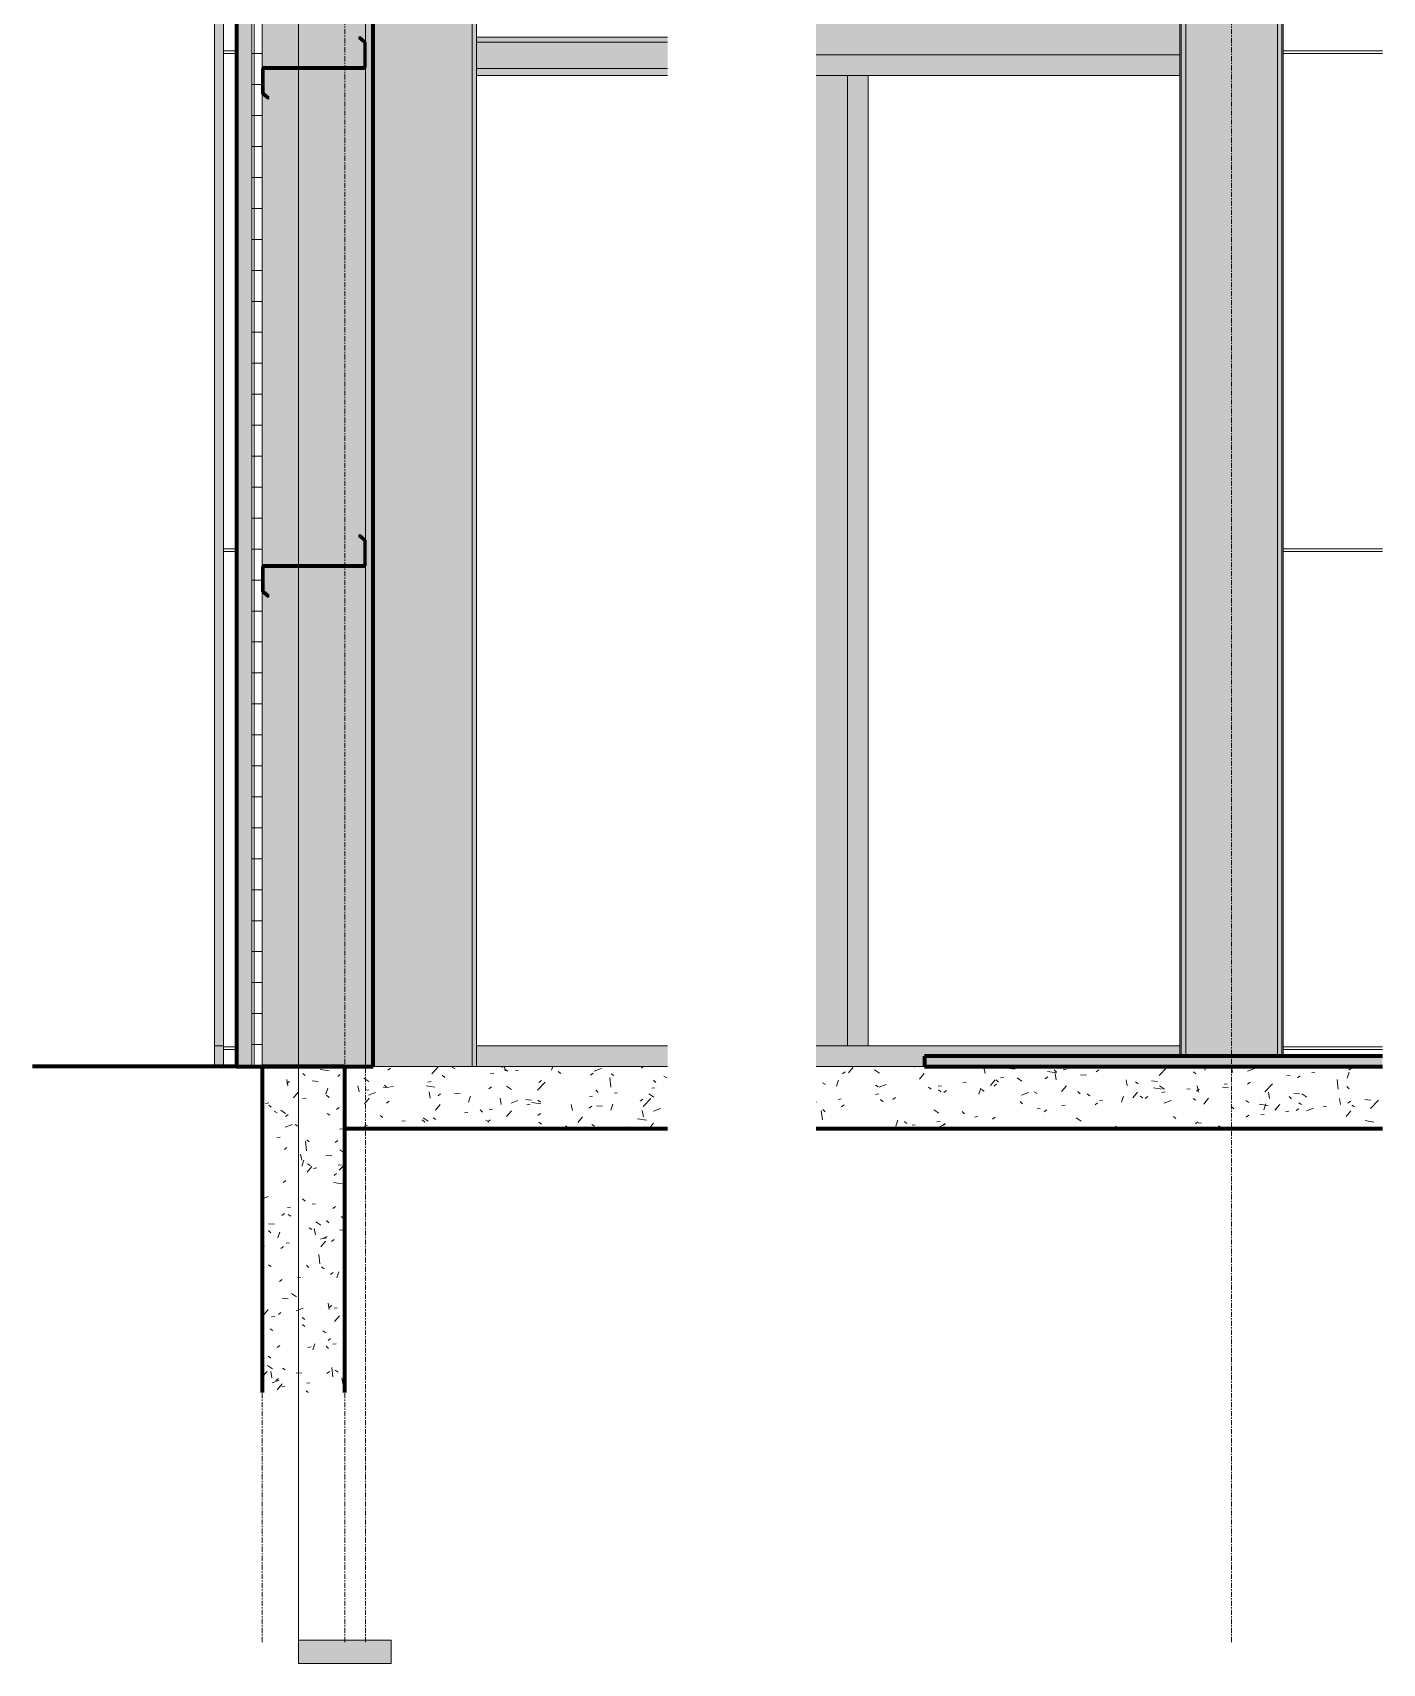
# Model space of a CAD drawing. Header units: inches. Extents: x 22713 to 23708, y -61 to 513.
# Drawn here: x 23577.3 to 23708.1, y -57.8 to 100.2 of the extents above; entities that cross this region are included whole.
import ezdxf

# ---------------------------------------------------------------- set-up
doc = ezdxf.new("R2010")
doc.units = ezdxf.units.IN
doc.header["$MEASUREMENT"] = 0
doc.linetypes.add('Grid Line 1_2_', pattern=[0.875, 0.5, -0.125, 0.125, -0.125])
for name, color, linetype, lineweight in [('A-DOOR', 31, 'Continuous', 18), ('A-FLOR', 192, 'Continuous', 18), ('A-GLAZ-CWMG', 51, 'Continuous', 9), ('A-WALL', 113, 'Continuous', 18), ('A-WALL-PATT', 111, 'Continuous', 18), ('C-BLDG-PADS', 91, 'Continuous', 9), ('C-TOPO', 7, 'Continuous', 9), ('G-ANNO-SYMB', 111, 'Continuous', 9), ('I-WALL', 2, 'Continuous', 18), ('L-SITE-WALL', 31, 'Continuous', 18), ('S-BEAM', 12, 'Continuous', 9), ('S-COLS', 52, 'Continuous', 9), ('S-GRID', 1, 'Continuous', 9)]:
    doc.layers.add(name, color=color, linetype=linetype, lineweight=lineweight)
pattern_1 = [(50, (-76340.234, 104.131), (6.8859965, -0.60209723), [0.72, -7.92]), (355, (-76340.234, 104.131), (-1.33175564, 7.2205465), [0.576, -6.336]), (100.451, (-76339.661, 104.081), (5.55362855, 6.6181912), [0.612, -6.731]), (46.184, (-76340.234, 106.051), (10.24564176, -1.5889251), [1.08, -11.88]), (96.636, (-76339.381, 105.918), (8.9724387, 9.3515184), [0.918, -10.096]), (351.184, (-76340.234, 106.051), (8.9731991, 9.3512304), [0.864, -9.504]), (21, (-76339.274, 105.571), (5.73072572, -3.86500345), [0.72, -7.92]), (326, (-76339.274, 105.571), (2.3358107, 6.9608802), [0.576, -6.336]), (71.451, (-76338.797, 105.249), (8.06587574, 3.0959479), [0.612, -6.731]), (37.5, (-76340.234, 104.131), (0.116865946, 3.19547842), [0.317, -5.942, 0.317, -6.115, -6.36]), (37.5, (-76340.234, 104.131), (0.116865946, 3.19547842), [-12.691, 0.317, -6.043]), (7.5, (-76340.234, 104.131), (2.52543001, 3.78602473), [0.317, -3.35, 0.317, -5.798, -2.424]), (7.5, (-76340.234, 104.131), (2.52543001, 3.78602473), [-9.782, 0.317, -2.107]), (327.5, (-76342.375, 104.131), (5.12436853, -0.216176255), [0.317, -2.083, 0.317, -7.171, -9.936]), (327.5, (-76342.375, 104.131), (5.12436853, -0.216176255), [-9.888, 0.317, -9.619]), (317.5, (-76343.335, 104.131), (5.5983262, 0.96140978), [0.317, -2.803, 0.317, -4.656, -7.056]), (317.5, (-76343.335, 104.131), (5.5983262, 0.96140978), [-8.093, 0.317, -6.739])]
pattern_2 = [(45, (-76340.234, 104.131), (-2.37587878, 2.37587878), []), (45, (-76340.234, 107.731), (-2.37587878, 2.37587878), [])]

# ---------------------------------------------------------------- blocks, each defined once
blk = doc.blocks.new('Struct_Sports Complex_2015_rvt-5-Section 13 - Callout 2')
at = {"layer": 'A-WALL-PATT', "lineweight": 9}
h = blk.add_hatch(dxfattribs=at)
h.set_pattern_fill('FP_21', color=250, style=0, pattern_type=2)
h.set_pattern_definition(pattern_1)
h.paths.add_polyline_path([(-26273.39, -31.57), (-26273.39, 0), (-26281.39, 0), (-26281.39, -31.57), (-26279.4, -31.57)], flags=0)
at = {"layer": 'L-SITE-WALL', "color": 10, "lineweight": 70}
for p, q in [((-26273.39, 0), (-26281.39, 0)), ((-26281.39, 0), (-26281.39, -31.57)), ((-26273.39, -31.57), (-26273.39, 0))]:
    blk.add_line(p, q, dxfattribs=at)
blk = doc.blocks.new('Door_Single_Storefront - one-1142346-Section 13 - Callout 2')
at = {"layer": 'A-DOOR'}
h = blk.add_hatch(color=256, dxfattribs=at)
edge = h.paths.add_edge_path(flags=0)
edge.add_line((-26227.76, 2), (-26224.7, 2))
edge.add_line((-26224.7, 2), (-26224.7, 96))
edge.add_line((-26224.7, 96), (-26227.76, 96))
blk = doc.blocks.new('Rectangular Mullion - Exterior 2_ x 4_5_-1142585-Section 13 - Callout 2')
at = {"layer": 'A-GLAZ-CWMG'}
h = blk.add_hatch(color=256, dxfattribs=at)
edge = h.paths.add_edge_path(flags=0)
edge.add_line((-26227.76, 96), (-26223.7, 96))
edge.add_line((-26223.7, 96), (-26223.7, 98))
edge.add_line((-26223.7, 98), (-26227.76, 98))
blk.add_line((-26227.76, 96), (-26223.7, 96), dxfattribs=at)
blk = doc.blocks.new('Rectangular Mullion - Exterior 2_ x 4_5_-1135350-Section 13 - Callout 2')
at = {"layer": 'A-GLAZ-CWMG'}
blk.add_hatch(color=256, dxfattribs=at).paths.add_polyline_path([(-26223.7, 0), (-26223.7, 2), (-26227.76, 2), (-26227.76, 2), (-26227.76, 0)], flags=0)
blk.add_line((-26223.7, 2), (-26227.76, 2), dxfattribs=at)
blk = doc.blocks.new('Rectangular Mullion - Exterior 2_ x 4_5_-827470-Section 13 - Callout 2')
at = {"layer": 'A-GLAZ-CWMG'}
blk.add_hatch(color=256, dxfattribs=at).paths.add_polyline_path([(-26224.7, 2), (-26222.7, 2), (-26222.7, 96), (-26224.7, 96), (-26224.7, 24.34)], flags=0)
for p, q in [((-26224.7, 96), (-26222.7, 96)), ((-26224.7, 96), (-26224.7, 2)), ((-26222.7, 2), (-26222.7, 96)), ((-26222.7, 2), (-26224.7, 2))]:
    blk.add_line(p, q, dxfattribs=at)
blk = doc.blocks.new('columns and girder2 - one-1108489-Section 13 - Callout 2')
at = {"layer": 'S-BEAM'}
h = blk.add_hatch(color=256, dxfattribs=at)
h.paths.add_polyline_path([(-26182.52, -6), (-26182.52, -6), (-26192.52, -6)], flags=0)
h.paths.add_polyline_path([(-26192.38, 1), (-26192.38, 118.85), (-26192.52, 118.85), (-26192.52, 1)], flags=0)
h.paths.add_polyline_path([(-26182.52, 1), (-26182.52, 118.85), (-26182.65, 118.85), (-26182.65, 1)], flags=0)
for p, q in [((-26192.52, 118.85), (-26192.52, 1)), ((-26182.52, 118.85), (-26182.52, 1))]:
    blk.add_line(p, q, dxfattribs=at)
blk = doc.blocks.new('Rectangular Mullion - Exterior 2_ x 4_5_-1151174-Section 13 - Callout 2')
at = {"layer": 'A-GLAZ-CWMG'}
blk.add_hatch(color=256, dxfattribs=at).paths.add_polyline_path([(-26207.19, 96), (-26192.52, 96), (-26192.52, 98), (-26223.7, 98), (-26223.7, 96), (-26214.05, 96)], flags=0)
blk.add_line((-26223.7, 96), (-26192.52, 96), dxfattribs=at)
blk = doc.blocks.new('Rectangular Mullion - Exterior 2_ x 4_5_-1135354-Section 13 - Callout 2')
at = {"layer": 'A-GLAZ-CWMG'}
blk.add_hatch(color=256, dxfattribs=at).paths.add_polyline_path([(-26217.27, 0), (-26217.27, 1), (-26192.52, 1), (-26192.52, 2), (-26223.7, 2), (-26223.7, 0)], flags=0)
blk.add_line((-26192.52, 2), (-26223.7, 2), dxfattribs=at)
blk = doc.blocks.new('Girt_C - 8_D-1099926-Section 13 - Callout 2')
at = {"layer": 'S-BEAM'}
for points in [[(-26257.52, 99.25), (-26242.14, 99.25), (-26242.14, 99.73), (-26260.64, 99.73), (-26260.64, 99.25)], [(-26242.14, 96.88), (-26242.14, 99.25), (-26260.64, 99.24), (-26260.64, 96.88), (-26257.52, 96.88)], [(-26242.14, 96.7), (-26242.14, 96.88), (-26260.64, 96.88), (-26260.64, 96.7), (-26257.52, 96.7)]]:
    blk.add_hatch(color=256, dxfattribs=at).paths.add_polyline_path(points, flags=0)
for p, q in [((-26242.14, 99.73), (-26260.64, 99.73)), ((-26242.14, 99.25), (-26260.64, 99.25)), ((-26260.64, 96.7), (-26242.14, 96.7))]:
    blk.add_line(p, q, dxfattribs=at)
blk = doc.blocks.new('Rectangular Mullion - Exterior 2_ x 4_5_-1135280-Section 13 - Callout 2')
at = {"layer": 'A-GLAZ-CWMG'}
blk.add_hatch(color=256, dxfattribs=at).paths.add_polyline_path([(-26260.64, 0), (-26242.14, 0), (-26242.14, 2), (-26260.64, 2), (-26260.64, 1.31)], flags=0)
blk.add_line((-26260.64, 2), (-26242.14, 2), dxfattribs=at)
blk = doc.blocks.new('Rectangular Mullion - Exterior 2_ x 4_5_-1135281-Section 13 - Callout 2')
at = {"layer": 'A-GLAZ-CWMG'}
blk.add_hatch(color=256, dxfattribs=at).paths.add_polyline_path([(-26242.14, 96), (-26242.14, 96.7), (-26260.64, 96.7), (-26260.64, 96), (-26242.14, 96)], flags=0)
blk.add_line((-26242.14, 96), (-26260.64, 96), dxfattribs=at)
blk = doc.blocks.new('Rectangular Mullion - Exterior 2_ x 4_5_-1135294-Section 13 - Callout 2')
at = {"layer": 'A-GLAZ-CWMG'}
blk.add_hatch(color=256, dxfattribs=at).paths.add_polyline_path([(-26285.14, 0), (-26285.14, 2), (-26286.02, 2), (-26286.02, 0)], flags=0)
for p, q in [((-26285.14, 2), (-26286.02, 2)), ((-26286.02, 2), (-26286.02, 0))]:
    blk.add_line(p, q, dxfattribs=at)
blk = doc.blocks.new('Rectangular Mullion - Exterior 2_ x 4_5_-1142341-Section 13 - Callout 2')
at = {"layer": 'A-GLAZ-CWMG'}
blk.add_hatch(color=256, dxfattribs=at).paths.add_polyline_path([(-26286.02, 97), (-26285.14, 97), (-26285.14, 143.5), (-26286.02, 143.5), (-26286.02, 136.18)], flags=0)
for p, q in [((-26286.02, 143.5), (-26285.14, 143.5)), ((-26286.02, 97), (-26286.02, 143.5))]:
    blk.add_line(p, q, dxfattribs=at)
blk = doc.blocks.new('Rectangular Mullion - Exterior 2_ x 4_5_-1142342-Section 13 - Callout 2')
at = {"layer": 'A-GLAZ-CWMG'}
blk.add_hatch(color=256, dxfattribs=at).paths.add_polyline_path([(-26286.02, 2), (-26285.14, 2), (-26285.14, 97), (-26286.02, 97), (-26286.02, 24.34)], flags=0)
for p, q in [((-26286.02, 2), (-26286.02, 97)), ((-26285.14, 2), (-26286.02, 2))]:
    blk.add_line(p, q, dxfattribs=at)
blk = doc.blocks.new('Girt_Z - 10_D-1118247-Section 13 - Callout 2')
at = {"layer": 'S-BEAM'}
h = blk.add_hatch(dxfattribs=at)
h.set_pattern_fill('FP_24', color=256, style=0, pattern_type=2)
h.set_pattern_definition(pattern_2)
h.paths.add_polyline_path([(-26280.82, 45.52), (-26280.75, 45.6), (-26281.28, 46.05), (-26281.28, 48.37), (-26281.26, 48.42), (-26281.2, 48.45), (-26271.58, 48.45), (-26271.45, 48.5), (-26271.39, 48.63), (-26271.39, 51), (-26271.96, 51.48), (-26272.04, 51.4), (-26271.5, 50.95), (-26271.5, 48.63), (-26271.52, 48.58), (-26271.58, 48.55), (-26281.2, 48.55), (-26281.34, 48.5), (-26281.39, 48.37), (-26281.39, 46)], flags=0)
at = {"layer": 'S-BEAM', "lineweight": 50}
for p, q in [((-26271.96, 51.48), (-26272.04, 51.4)), ((-26272.04, 51.4), (-26271.5, 50.95)), ((-26271.39, 51), (-26271.96, 51.48)), ((-26271.5, 50.95), (-26271.5, 48.63)), ((-26271.39, 48.63), (-26271.39, 51)), ((-26281.39, 48.37), (-26281.39, 46)), ((-26281.28, 46.05), (-26281.28, 48.37)), ((-26271.58, 48.55), (-26281.2, 48.55)), ((-26281.2, 48.45), (-26271.58, 48.45)), ((-26281.39, 46), (-26280.82, 45.52)), ((-26280.75, 45.6), (-26281.28, 46.05)), ((-26280.82, 45.52), (-26280.75, 45.6))]:
    blk.add_line(p, q, dxfattribs=at)
for centre, radius, start, end in [((-26281.2, 48.37), 0.188, 90, 180), ((-26281.2, 48.37), 0.0782, 90, 176.9576), ((-26271.58, 48.63), 0.0782, 270, 357.8773), ((-26271.58, 48.63), 0.188, 270, 0)]:
    blk.add_arc(centre, radius, start, end, dxfattribs=at)
blk = doc.blocks.new('Girt_Z - 10_D-1118248-Section 13 - Callout 2')
at = {"layer": 'S-BEAM'}
h = blk.add_hatch(dxfattribs=at)
h.set_pattern_fill('FP_24', color=256, style=0, pattern_type=2)
h.set_pattern_definition(pattern_2)
h.paths.add_polyline_path([(-26280.82, 93.77), (-26280.75, 93.85), (-26281.28, 94.3), (-26281.28, 96.62), (-26281.26, 96.67), (-26281.2, 96.7), (-26271.58, 96.7), (-26271.45, 96.75), (-26271.39, 96.88), (-26271.39, 99.25), (-26271.96, 99.73), (-26272.04, 99.65), (-26271.5, 99.2), (-26271.5, 96.88), (-26271.52, 96.83), (-26271.58, 96.8), (-26281.2, 96.8), (-26281.34, 96.75), (-26281.39, 96.62), (-26281.39, 94.25)], flags=0)
at = {"layer": 'S-BEAM', "lineweight": 50}
for p, q in [((-26271.96, 99.73), (-26272.04, 99.65)), ((-26272.04, 99.65), (-26271.5, 99.2)), ((-26271.39, 99.25), (-26271.96, 99.73)), ((-26271.5, 99.2), (-26271.5, 96.88)), ((-26271.39, 96.88), (-26271.39, 99.25)), ((-26281.39, 96.62), (-26281.39, 94.25)), ((-26281.28, 94.3), (-26281.28, 96.62)), ((-26271.58, 96.8), (-26281.2, 96.8)), ((-26281.2, 96.7), (-26271.58, 96.7)), ((-26281.39, 94.25), (-26280.82, 93.77)), ((-26280.75, 93.85), (-26281.28, 94.3)), ((-26280.82, 93.77), (-26280.75, 93.85))]:
    blk.add_line(p, q, dxfattribs=at)
for centre, radius, start, end in [((-26281.2, 96.62), 0.188, 90, 180), ((-26281.2, 96.62), 0.0782, 90, 177.8773), ((-26271.58, 96.88), 0.187, 270, 0), ((-26271.58, 96.88), 0.0782, 270, 356.9576)]:
    blk.add_arc(centre, radius, start, end, dxfattribs=at)
blk = doc.blocks.new('Section - 3_32_ x 3_8_-18514-Section 13 - Callout 2')
at = {"layer": 'G-ANNO-SYMB'}
blk.add_hatch(color=256, dxfattribs=at).paths.add_polyline_path([(-26268.9, -55.57), (-26277.9, -55.57), (-26277.9, -57.82), (-26268.9, -57.82)], flags=0)
for p, q in [((-26277.9, -57.82), (-26277.9, -55.57)), ((-26277.9, -55.57), (-26268.9, -55.57)), ((-26268.9, -55.57), (-26268.9, -57.82)), ((-26268.9, -57.82), (-26277.9, -57.82))]:
    blk.add_line(p, q, dxfattribs=at)

msp = doc.modelspace()

# ---------------------------------------------------------------- hatches: boundary and pattern name
at = {"layer": 'A-FLOR'}
msp.add_hatch(color=256, dxfattribs=at).paths.add_polyline_path([(23708.05, 0), (23708.05, 1), (23663.69, 1), (23663.69, 0), (23680.63, 0)], flags=0)
at = {"layer": 'A-WALL-PATT', "lineweight": 9}
h = msp.add_hatch(dxfattribs=at)
h.set_pattern_fill('FP_27', color=256, style=0, pattern_type=2)
h.set_pattern_definition([(90, (-75893.35, -191.25), (-193, -193), [48, -145]), (180, (-75893.35, -191.25), (-2e-14, -193), [96.25, -96.75]), (270, (-75989.6, -143.25), (-193, -193), [48, -145]), (180, (-75893.35, -143.25), (-2e-14, -193), [96.25, -96.75]), (270, (-75989.85, -143.25), (-193, -193), [48, -145]), (180, (-75989.85, -143.25), (-2e-14, -193), [96.25, -96.75]), (90, (-76086.1, -191.25), (-193, -193), [48, -145]), (180, (-75989.85, -191.25), (-2e-14, -193), [96.25, -96.75]), (90, (-75941.35, -143), (-193, -193), [48, -145]), (180, (-75893.1, -143), (-2e-14, -193), [48.25, -144.75]), (180, (-75893.1, -95), (-2e-14, -193), [48.25, -144.75]), (90, (-76037.85, -143), (-193, -193), [48, -145]), (180, (-75941.6, -143), (-2e-14, -193), [96.25, -96.75]), (270, (-75941.6, -95), (-193, -193), [48, -145]), (180, (-75941.6, -95), (-2e-14, -193), [96.25, -96.75]), (180, (-76038.1, -143), (-2e-14, -193), [48, -145]), (270, (-76038.1, -95), (-193, -193), [48, -145]), (180, (-76038.1, -95), (-2e-14, -193), [48, -145]), (90, (-75893.35, -94.75), (-193, -193), [48, -145]), (180, (-75893.35, -94.75), (-2e-14, -193), [96.25, -96.75]), (270, (-75989.6, -46.75), (-193, -193), [48, -145]), (180, (-75893.35, -46.75), (-2e-14, -193), [96.25, -96.75]), (270, (-75989.85, -46.75), (-193, -193), [48, -145]), (180, (-75989.85, -46.75), (-2e-14, -193), [96.25, -96.75]), (270, (-76086.1, -46.75), (-193, -193), [48, -145]), (180, (-75989.85, -94.75), (-2e-14, -193), [96.25, -96.75]), (90, (-75941.35, -46.5), (-193, -193), [48, -145]), (180, (-75893.1, -46.5), (-2e-14, -193), [48.25, -144.75]), (180, (-75893.1, 1.5), (-2e-14, -193), [48.25, -144.75]), (90, (-76037.85, -46.5), (-193, -193), [48, -145]), (180, (-75941.6, -46.5), (-2e-14, -193), [96.25, -96.75]), (270, (-75941.6, 1.5), (-193, -193), [48, -145]), (180, (-75941.6, 1.5), (-2e-14, -193), [96.25, -96.75]), (180, (-76038.1, -46.5), (-2e-14, -193), [48, -145]), (270, (-76038.1, 1.5), (-193, -193), [48, -145]), (180, (-76038.1, 1.5), (-2e-14, -193), [48, -145])])
h.paths.add_polyline_path([(23597.07, 0), (23597.07, 241.75), (23595.82, 241.75), (23595.82, 0)], flags=0)
h = msp.add_hatch(dxfattribs=at)
h.set_pattern_fill('FP_28', color=256, style=0, pattern_type=2)
h.set_pattern_definition([(0, (-76340.234, 104.131), (0, 3), []), (90, (-76340.234, 104.131), (-3, 2e-16), [])])
h.paths.add_polyline_path([(23599.57, 0), (23599.57, 146.25), (23598.57, 146.25), (23598.57, 0)], flags=0)
h = msp.add_hatch(dxfattribs=at)
h.set_pattern_fill('FP_25', color=256, style=0, pattern_type=2)
h.set_pattern_definition([(161.57, (-76340.114, 104.251), (-0.9603836945, -0.0003991792), [0, -6.83, 0.758, 0]), (18.43, (-76340.354, 104.251), (-0.9603836945, 0.0003991792), [0, -6.83, 0.758, 0]), (108.43, (-76340.114, 104.251), (0.4795101816, -2.4005263976), [2.276, -5.312]), (71.57, (-76340.354, 104.251), (0.4795101816, 2.4005263976), [2.276, -5.312])])
h.paths.add_polyline_path([(23608.06, 0), (23609.57, 0), (23609.57, 146.25), (23599.57, 146.25), (23599.57, 0)], flags=0)
h = msp.add_hatch(dxfattribs=at)
h.set_pattern_fill('FP_23', color=256, style=0, pattern_type=2)
h.set_pattern_definition([(90, (-75765.48, 146.5), (-193, -193), [48, -145]), (180, (-75765.48, 146.5), (-2e-14, -193), [96.25, -96.75]), (270, (-75861.73, 194.5), (-193, -193), [48, -145]), (180, (-75765.48, 194.5), (-2e-14, -193), [96.25, -96.75]), (270, (-75861.98, 194.5), (-193, -193), [48, -145]), (180, (-75861.98, 194.5), (-2e-14, -193), [96.25, -96.75]), (90, (-75958.23, 146.5), (-193, -193), [48, -145]), (180, (-75861.98, 146.5), (-2e-14, -193), [96.25, -96.75]), (90, (-75813.48, 194.75), (-193, -193), [48, -145]), (180, (-75765.23, 194.75), (-2e-14, -193), [48.25, -144.75]), (180, (-75765.23, 242.75), (-2e-14, -193), [48.25, -144.75]), (90, (-75909.98, 194.75), (-193, -193), [48, -145]), (180, (-75813.73, 194.75), (-2e-14, -193), [96.25, -96.75]), (270, (-75813.73, 242.75), (-193, -193), [48, -145]), (180, (-75813.73, 242.75), (-2e-14, -193), [96.25, -96.75]), (180, (-75910.23, 194.75), (-2e-14, -193), [48, -145]), (270, (-75910.23, 242.75), (-193, -193), [48, -145]), (180, (-75910.23, 242.75), (-2e-14, -193), [48, -145]), (90, (-75765.48, 243), (-193, -193), [48, -145]), (180, (-75765.48, 243), (-2e-14, -193), [96.25, -96.75]), (270, (-75861.73, 291), (-193, -193), [48, -145]), (180, (-75765.48, 291), (-2e-14, -193), [96.25, -96.75]), (270, (-75861.98, 291), (-193, -193), [48, -145]), (180, (-75861.98, 291), (-2e-14, -193), [96.25, -96.75]), (270, (-75958.23, 291), (-193, -193), [48, -145]), (180, (-75861.98, 243), (-2e-14, -193), [96.25, -96.75]), (90, (-75813.48, 291.25), (-193, -193), [48, -145]), (180, (-75765.23, 291.25), (-2e-14, -193), [48.25, -144.75]), (180, (-75765.23, 339.25), (-2e-14, -193), [48.25, -144.75]), (90, (-75909.98, 291.25), (-193, -193), [48, -145]), (180, (-75813.73, 291.25), (-2e-14, -193), [96.25, -96.75]), (270, (-75813.73, 339.25), (-193, -193), [48, -145]), (180, (-75813.73, 339.25), (-2e-14, -193), [96.25, -96.75]), (180, (-75910.23, 291.25), (-2e-14, -193), [48, -145]), (270, (-75910.23, 339.25), (-193, -193), [48, -145]), (180, (-75910.23, 339.25), (-2e-14, -193), [48, -145])])
h.paths.add_polyline_path([(23707.95, 1), (23708.05, 1), (23708.05, 100.6), (23698.44, 100.6), (23698.44, 1)], flags=0)
h.paths.add_polyline_path([(23698.44, 120.6), (23705.03, 120.6), (23704.73, 120.98), (23704.62, 121.11), (23704.44, 121.37), (23704.26, 121.61), (23704.02, 121.98), (23703.85, 122.26), (23703.79, 122.36), (23703.63, 122.62), (23703.27, 123.29), (23703.26, 123.31), (23703.19, 123.47), (23703.1, 123.63), (23702.6, 124.87), (23702.25, 126), (23701.99, 127.22), (23701.84, 128.44), (23701.79, 129.78), (23701.79, 132.85), (23698.44, 132.85), (23698.44, 122.2)], flags=0)
at = {"layer": 'C-BLDG-PADS'}
h = msp.add_hatch(dxfattribs=at)
h.set_pattern_fill('FP_21', color=256, style=0, pattern_type=2)
h.set_pattern_definition(pattern_1)
h.paths.add_polyline_path([(23638.81, -6), (23638.81, 0), (23607.57, 0), (23607.57, -6), (23608.06, -6)], flags=0)
h = msp.add_hatch(dxfattribs=at)
h.set_pattern_fill('FP_21', color=256, style=0, pattern_type=2)
h.set_pattern_definition(pattern_1)
h.paths.add_polyline_path([(23653.21, -6), (23708.05, -6), (23708.05, 0), (23653.21, 0), (23653.21, -5.64)], flags=0)
at = {"layer": 'I-WALL'}
msp.add_hatch(color=256, dxfattribs=at).paths.add_polyline_path([(23653.21, 98), (23688.44, 98), (23688.44, 144.95), (23653.21, 144.95), (23653.21, 101.23)], flags=0)
at = {"layer": 'L-SITE-WALL'}
msp.add_hatch(color=256, dxfattribs=at).paths.add_polyline_path([(23598.57, 0), (23598.57, 146.25), (23597.07, 146.25), (23597.07, 0)], flags=0)
at = {"layer": 'L-SITE-WALL', "lineweight": 5}
msp.add_hatch(color=256, dxfattribs=at).paths.add_polyline_path([(23610.32, 0), (23610.32, 146.25), (23609.57, 146.25), (23609.57, 0)], flags=0)
at = {"layer": 'S-COLS', "lineweight": 5}
h = msp.add_hatch(color=256, dxfattribs=at)
h.paths.add_polyline_path([(23620.32, 0), (23620.32, 240), (23619.89, 240), (23619.89, 0)], flags=0)
h.paths.add_polyline_path([(23620.32, 252), (23620.32, 354.31), (23619.89, 354.31), (23619.89, 252)], flags=0)
for points in [[(23610.7, 0), (23610.7, 240), (23610, 240), (23610, 146.25), (23610.32, 146.25), (23610.32, 0), (23610.52, 0)], [(23619.2, 0), (23619.2, 240), (23618.19, 240), (23618.19, 239.62), (23615.74, 239.62), (23615.48, 239.57), (23615.26, 239.42), (23615.11, 239.2), (23615.06, 238.94), (23615.06, 228.84), (23615.11, 228.58), (23615.26, 228.36), (23615.48, 228.21), (23615.74, 228.16), (23618.19, 228.16), (23618.19, 227.78), (23611.7, 227.78), (23611.7, 228.16), (23614.15, 228.16), (23614.41, 228.21), (23614.63, 228.36), (23614.78, 228.58), (23614.83, 228.84), (23614.83, 238.94), (23614.78, 239.2), (23614.63, 239.42), (23614.41, 239.57), (23614.15, 239.62), (23611.7, 239.62), (23611.7, 240), (23610.7, 240), (23610.7, 0)], [(23619.2, 0), (23619.89, 0), (23619.89, 240), (23619.2, 240), (23619.2, 24.34)], [(23689.01, 1), (23689.01, 227.78), (23688.58, 227.78), (23688.58, 1)], [(23689.53, 1), (23689.7, 1), (23689.7, 227.78), (23689.01, 227.78), (23689.01, 1), (23689.53, 1)], [(23689.7, 1), (23697.19, 1), (23697.19, 227.78), (23689.7, 227.78), (23689.7, 24.34)], [(23697.37, 1), (23697.88, 1), (23697.88, 227.78), (23697.19, 227.78), (23697.19, 1)], [(23698.31, 1), (23698.31, 227.78), (23697.88, 227.78), (23697.88, 1)]]:
    msp.add_hatch(color=256, dxfattribs=at).paths.add_polyline_path(points, flags=0)

# ---------------------------------------------------------------- linework, layer by layer
at = {"layer": 'A-FLOR', "lineweight": 70}
for p, q in [((23708.05, 1), (23663.69, 1)), ((23663.69, 1), (23663.69, 0)), ((23663.69, 0), (23708.05, 0))]:
    msp.add_line(p, q, dxfattribs=at)
at = {"layer": 'A-WALL'}
for p, q in [((23598.57, 394.39), (23598.57, 0)), ((23599.57, 384.93), (23599.57, 0)), ((23609.57, 146.25), (23609.57, 0))]:
    msp.add_line(p, q, dxfattribs=at)
at = {"layer": 'C-BLDG-PADS', "lineweight": 18}
for p, q in [((23607.57, 0), (23607.57, -6)), ((23638.82, 0), (23610.32, 0)), ((23663.69, 0), (23653.21, 0)), ((23607.57, -6), (23638.82, -6)), ((23653.21, -6), (23708.05, -6))]:
    msp.add_line(p, q, dxfattribs=at)
at = {"layer": 'C-TOPO', "lineweight": 90}
for p, q in [((23597.07, 0), (23577.32, 0)), ((23607.57, -6.01), (23638.82, -6.01)), ((23653.21, -6.01), (23708.05, -6.01))]:
    msp.add_line(p, q, dxfattribs=at)
at = {"layer": 'C-TOPO'}
for p, q in [((23577.32, 0), (23597.07, 0)), ((23638.82, -6.01), (23607.57, -6.01)), ((23708.05, -6.01), (23653.21, -6.01))]:
    msp.add_line(p, q, dxfattribs=at)
at = {"layer": 'G-ANNO-SYMB'}
msp.add_line((23603.06, 439.79), (23603.06, -55.57), dxfattribs=at)
at = {"layer": 'I-WALL'}
msp.add_line((23653.21, 98), (23688.44, 98), dxfattribs=at)
at = {"layer": 'L-SITE-WALL', "lineweight": 70}
for p, q in [((23597.07, 394.39), (23597.07, 0)), ((23610.32, 0), (23610.32, 146.25)), ((23597.07, 0), (23610.32, 0))]:
    msp.add_line(p, q, dxfattribs=at)
at = {"layer": 'L-SITE-WALL'}
msp.add_line((23595.82, 0), (23595.82, 241.75), dxfattribs=at)
at = {"layer": 'S-COLS'}
for p, q in [((23619.89, 0), (23619.89, 240)), ((23620.32, 240), (23620.32, 0)), ((23688.58, 1), (23688.58, 227.78)), ((23689.01, 1), (23689.01, 227.78)), ((23697.88, 1), (23697.88, 227.78)), ((23698.31, 1), (23698.31, 227.78))]:
    msp.add_line(p, q, dxfattribs=at)
at = {"layer": 'S-GRID', "linetype": 'Grid Line 1_2_'}
for p, q in [((23599.57, -55.75), (23599.57, 439.97)), ((23599.57, -55.75), (23599.57, 439.97)), ((23607.57, -55.75), (23607.57, 439.97)), ((23609.57, -55.75), (23609.57, 439.97)), ((23693.44, -55.75), (23693.44, 439.97)), ((23693.44, -55.75), (23693.44, 439.97))]:
    msp.add_line(p, q, dxfattribs=at)

# ---------------------------------------------------------------- block references
at = {"color": 90, "lineweight": 5}
msp.add_blockref('Struct_Sports Complex_2015_rvt-5-Section 13 - Callout 2', (49880.96, 0), dxfattribs=at)
at = {"layer": 'A-DOOR'}
msp.add_blockref('Door_Single_Storefront - one-1142346-Section 13 - Callout 2', (49880.96, 0), dxfattribs=at)
at = {"layer": 'A-GLAZ-CWMG'}
for name in ['Rectangular Mullion - Exterior 2_ x 4_5_-1142341-Section 13 - Callout 2', 'Rectangular Mullion - Exterior 2_ x 4_5_-1142585-Section 13 - Callout 2', 'Rectangular Mullion - Exterior 2_ x 4_5_-1151174-Section 13 - Callout 2', 'Rectangular Mullion - Exterior 2_ x 4_5_-1142342-Section 13 - Callout 2', 'Rectangular Mullion - Exterior 2_ x 4_5_-1135281-Section 13 - Callout 2', 'Rectangular Mullion - Exterior 2_ x 4_5_-827470-Section 13 - Callout 2', 'Rectangular Mullion - Exterior 2_ x 4_5_-1135294-Section 13 - Callout 2', 'Rectangular Mullion - Exterior 2_ x 4_5_-1135280-Section 13 - Callout 2', 'Rectangular Mullion - Exterior 2_ x 4_5_-1135350-Section 13 - Callout 2', 'Rectangular Mullion - Exterior 2_ x 4_5_-1135354-Section 13 - Callout 2']:
    msp.add_blockref(name, (49880.96, 0), dxfattribs=at)
at = {"layer": 'G-ANNO-SYMB'}
msp.add_blockref('Section - 3_32_ x 3_8_-18514-Section 13 - Callout 2', (49880.96, 0), dxfattribs=at)
at = {"layer": 'S-BEAM'}
for name in ['columns and girder2 - one-1108489-Section 13 - Callout 2', 'Girt_Z - 10_D-1118248-Section 13 - Callout 2', 'Girt_C - 8_D-1099926-Section 13 - Callout 2', 'Girt_Z - 10_D-1118247-Section 13 - Callout 2']:
    msp.add_blockref(name, (49880.96, 0), dxfattribs=at)

doc.saveas('drawing.dxf')
